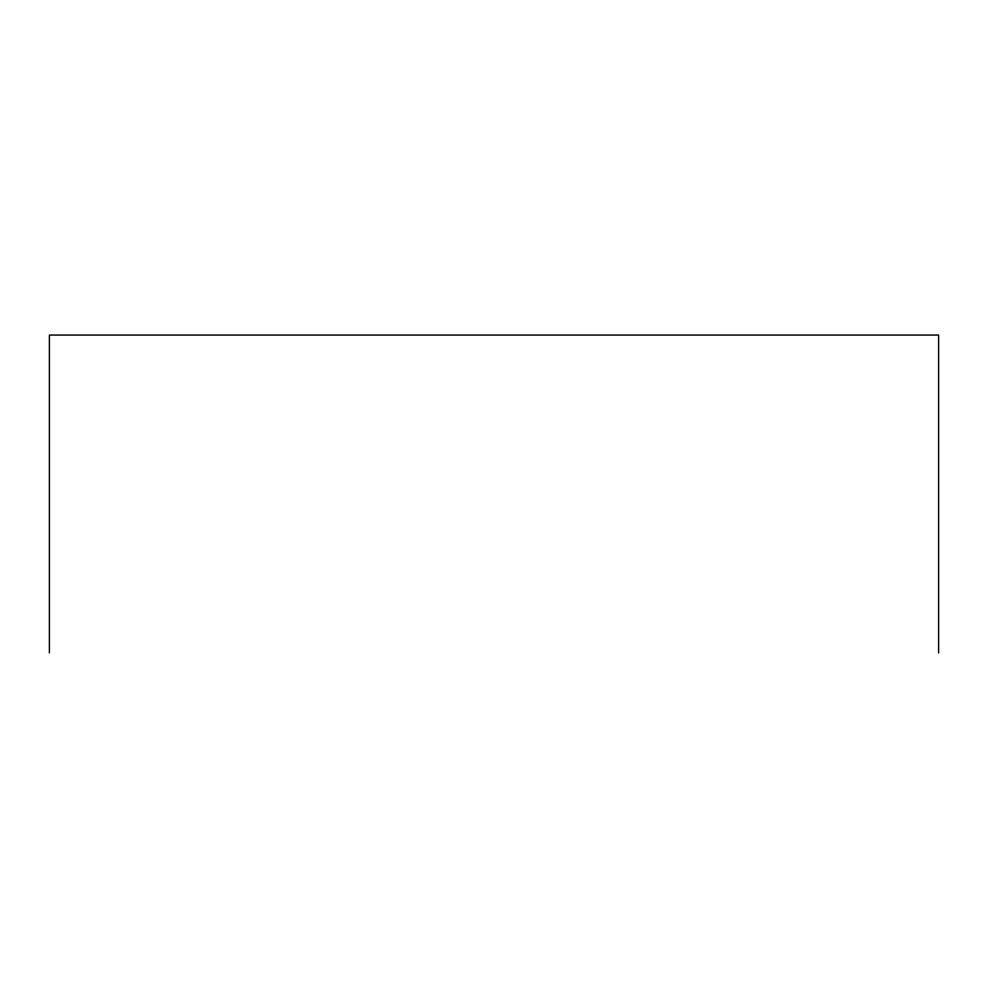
<?xml version="1.0" encoding="UTF-8"?>
<svg xmlns="http://www.w3.org/2000/svg" width="988" height="988" viewBox="0 0 988 988"><rect width="100%" height="100%" fill="white"/><g stroke="black" fill="none" stroke-linecap="round" stroke-linejoin="round"><path stroke-width="1.48" d="M938.6 652.932L938.6 335.068L49.4 335.068L49.4 652.932"/></g></svg>
